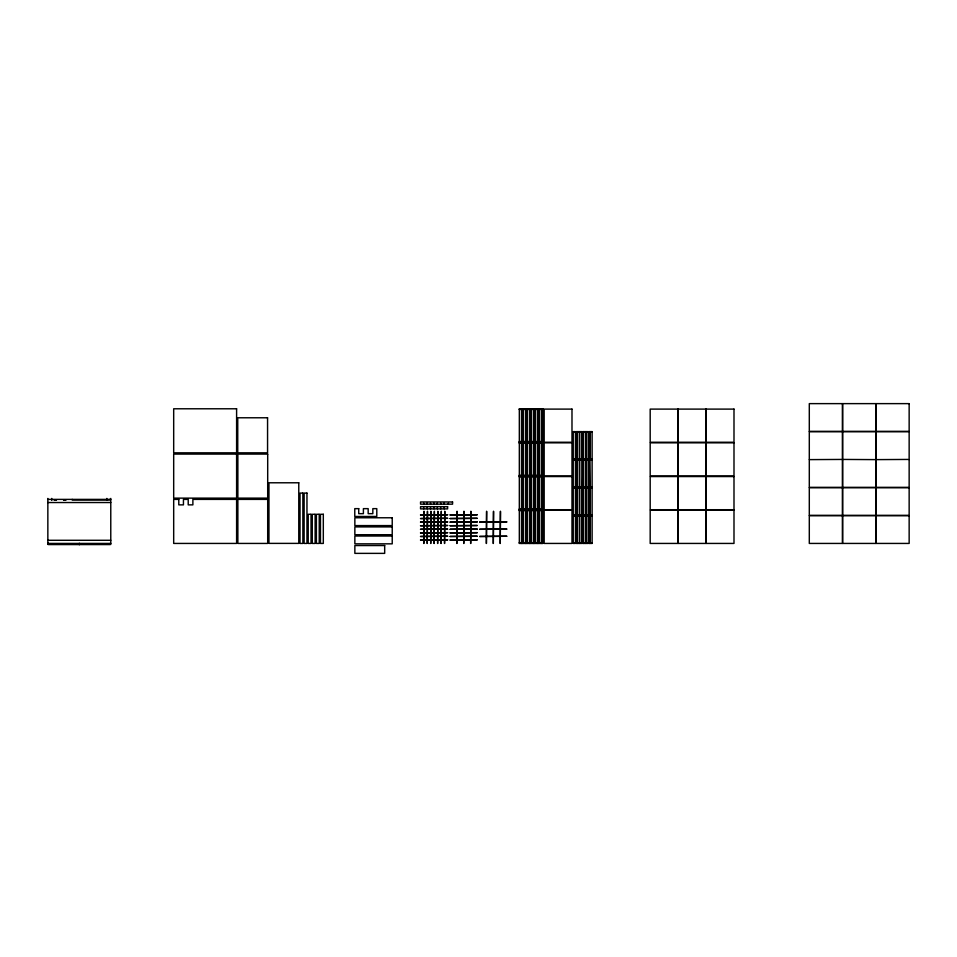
<?xml version="1.0" encoding="UTF-8"?>
<svg xmlns="http://www.w3.org/2000/svg" width="957" height="957" viewBox="0 0 957 957"><rect width="100%" height="100%" fill="white"/><g stroke="black" fill="none" stroke-linecap="round" stroke-linejoin="round"><path stroke-width="1.44" d="M519.328 409.106L521.529 408.723M523.096 409.106L522.283 408.723M523.288 409.106L525.489 408.723M527.068 409.106L526.242 408.723M527.259 409.106L529.46 408.723M531.027 409.106L530.214 408.723M531.219 409.106L533.42 408.723M534.987 409.106L534.173 408.723M535.178 409.106L537.379 408.723M538.958 409.106L538.133 408.723M539.15 409.106L541.351 408.723M542.918 409.106L542.105 408.723M519.328 409.476L521.529 409.476L521.529 441.5L519.328 441.5M523.096 409.476L522.283 409.476L522.283 441.5L523.096 441.5M523.288 409.476L525.489 409.476L525.489 441.5L523.288 441.5M527.068 409.476L526.242 409.476L526.242 441.5L527.068 441.5M527.259 409.476L529.46 409.476L529.46 441.5L527.259 441.5M531.027 409.476L530.214 409.476L530.214 441.5L531.027 441.5M531.219 409.476L533.42 409.476L533.42 441.5L531.219 441.5M534.987 409.476L534.173 409.476L534.173 441.5L534.987 441.5M535.178 409.476L537.379 409.476L537.379 441.5L535.178 441.5M538.958 409.476L538.133 409.476L538.133 441.5L538.958 441.5M539.15 409.476L541.351 409.476L541.351 441.5L539.15 441.5M542.918 409.476L542.105 409.476L542.105 441.5L542.918 441.5M573.243 432.002L577.023 432.002M577.215 432.002L579.416 432.002M579.607 432.002L583.375 432.002M583.567 432.002L585.768 432.002M585.959 432.002L589.727 432.002M589.919 432.002L592.12 432.002M519.328 441.883L521.529 442.254M523.096 441.883L522.283 442.254M523.288 441.883L525.489 442.254M527.068 441.883L526.242 442.254M527.259 441.883L529.46 442.254M531.027 441.883L530.214 442.254M531.219 441.883L533.42 442.254M534.987 441.883L534.173 442.254M535.178 441.883L537.379 442.254M538.958 441.883L538.133 442.254M539.15 441.883L541.351 442.254M542.918 441.883L542.105 442.254M519.328 442.828L521.529 442.445M523.096 442.828L522.283 442.445M523.288 442.828L525.489 442.445M527.068 442.828L526.242 442.445M527.259 442.828L529.46 442.445M531.027 442.828L530.214 442.445M531.219 442.828L533.42 442.445M534.987 442.828L534.173 442.445M535.178 442.828L537.379 442.445M538.958 442.828L538.133 442.445M539.15 442.828L541.351 442.445M542.918 442.828L542.105 442.445M519.328 443.199L521.529 443.199L521.529 475.222L519.328 475.222M523.096 443.199L522.283 443.199L522.283 475.222L523.096 475.222M523.288 443.199L525.489 443.199L525.489 475.222L523.288 475.222M527.068 443.199L526.242 443.199L526.242 475.222L527.068 475.222M527.259 443.199L529.46 443.199L529.46 475.222L527.259 475.222M531.027 443.199L530.214 443.199L530.214 475.222L531.027 475.222M531.219 443.199L533.42 443.199L533.42 475.222L531.219 475.222M534.987 443.199L534.173 443.199L534.173 475.222L534.987 475.222M535.178 443.199L537.379 443.199L537.379 475.222L535.178 475.222M538.958 443.199L538.133 443.199L538.133 475.222L538.958 475.222M539.15 443.199L541.351 443.199L541.351 475.222L539.15 475.222M542.918 443.199L542.105 443.199L542.105 475.222L542.918 475.222M573.243 459.061L577.023 459.061M577.215 459.061L579.416 459.061M579.607 459.061L583.375 459.061M583.567 459.061L585.768 459.061M585.959 459.061L589.727 459.061M589.919 459.061L592.12 459.061M573.243 460.006L577.023 460.006M577.215 460.006L579.416 460.006M579.607 460.006L583.375 460.006M583.567 460.006L585.768 460.006M585.959 460.006L589.727 460.006M589.919 460.006L592.12 460.006M519.328 475.605L521.529 475.988M523.096 475.605L522.283 475.988M523.288 475.605L525.489 475.988M527.068 475.605L526.242 475.988M527.259 475.605L529.46 475.988M531.027 475.605L530.214 475.988M531.219 475.605L533.42 475.988M534.987 475.605L534.173 475.988M535.178 475.605L537.379 475.988M538.958 475.605L538.133 475.988M539.15 475.605L541.351 475.988M542.918 475.605L542.105 475.988M519.328 476.55L521.529 476.167M523.096 476.55L522.283 476.167M523.288 476.55L525.489 476.167M527.068 476.55L526.242 476.167M527.259 476.55L529.46 476.167M531.027 476.55L530.214 476.167M531.219 476.55L533.42 476.167M534.987 476.55L534.173 476.167M535.178 476.55L537.379 476.167M538.958 476.55L538.133 476.167M539.15 476.55L541.351 476.167M542.918 476.55L542.105 476.167M519.328 476.933L521.529 476.933L521.529 508.957L519.328 508.957M523.096 476.933L522.283 476.933L522.283 508.957L523.096 508.957M523.288 476.933L525.489 476.933L525.489 508.957L523.288 508.957M527.068 476.933L526.242 476.933L526.242 508.957L527.068 508.957M527.259 476.933L529.46 476.933L529.46 508.957L527.259 508.957M531.027 476.933L530.214 476.933L530.214 508.957L531.027 508.957M531.219 476.933L533.42 476.933L533.42 508.957L531.219 508.957M534.987 476.933L534.173 476.933L534.173 508.957L534.987 508.957M535.178 476.933L537.379 476.933L537.379 508.957L535.178 508.957M538.958 476.933L538.133 476.933L538.133 508.957L538.958 508.957M539.15 476.933L541.351 476.933L541.351 508.957L539.15 508.957M542.918 476.933L542.105 476.933L542.105 508.957L542.918 508.957M573.243 487.053L577.023 487.053M577.215 487.053L579.416 487.053M579.607 487.053L583.375 487.053M583.567 487.053L585.768 487.053M585.959 487.053L589.727 487.053M589.919 487.053L592.12 487.053M573.243 487.998L577.023 487.998M577.215 487.998L579.416 487.998M579.607 487.998L583.375 487.998M583.567 487.998L585.768 487.998M585.959 487.998L589.727 487.998M589.919 487.998L592.12 487.998M47.85 499.387L110.773 499.387M47.85 502.533L110.773 502.533M519.328 509.327L521.529 509.71M523.096 509.327L522.283 509.71M523.288 509.327L525.489 509.71M527.068 509.327L526.242 509.71M527.259 509.327L529.46 509.71M531.027 509.327L530.214 509.71M531.219 509.327L533.42 509.71M534.987 509.327L534.173 509.71M535.178 509.327L537.379 509.71M538.958 509.327L538.133 509.71M539.15 509.327L541.351 509.71M542.918 509.327L542.105 509.71M519.328 510.272L521.529 509.902M523.096 510.272L522.283 509.902M523.288 510.272L525.489 509.902M527.068 510.272L526.242 509.902M527.259 510.272L529.46 509.902M531.027 510.272L530.214 509.902M531.219 510.272L533.42 509.902M534.987 510.272L534.173 509.902M535.178 510.272L537.379 509.902M538.958 510.272L538.133 509.902M539.15 510.272L541.351 509.902M542.918 510.272L542.105 509.902M519.328 510.655L521.529 510.655L521.529 542.679L519.328 542.679M523.096 510.655L522.283 510.655L522.283 542.679L523.096 542.679M523.288 510.655L525.489 510.655L525.489 542.679L523.288 542.679M527.068 510.655L526.242 510.655L526.242 542.679L527.068 542.679M527.259 510.655L529.46 510.655L529.46 542.679L527.259 542.679M531.027 510.655L530.214 510.655L530.214 542.679L531.027 542.679M531.219 510.655L533.42 510.655L533.42 542.679L531.219 542.679M534.987 510.655L534.173 510.655L534.173 542.679L534.987 542.679M535.178 510.655L537.379 510.655L537.379 542.679L535.178 542.679M538.958 510.655L538.133 510.655L538.133 542.679L538.958 542.679M539.15 510.655L541.351 510.655L541.351 542.679L539.15 542.679M542.918 510.655L542.105 510.655L542.105 542.679L542.918 542.679M573.243 515.057L577.023 515.057M577.215 515.057L579.416 515.057M579.607 515.057L583.375 515.057M583.567 515.057L585.768 515.057M585.959 515.057L589.727 515.057M589.919 515.057L592.12 515.057M573.243 516.002L577.023 516.002M577.215 516.002L579.416 516.002M579.607 516.002L583.375 516.002M583.567 516.002L585.768 516.002M585.959 516.002L589.727 516.002M589.919 516.002L592.12 516.002M47.85 540.286L110.773 540.286M519.328 543.05L521.529 543.432M523.096 543.05L522.283 543.432M523.288 543.05L525.489 543.432M527.068 543.05L526.242 543.432M527.259 543.05L529.46 543.432M531.027 543.05L530.214 543.432M531.219 543.05L533.42 543.432M534.987 543.05L534.173 543.432M535.178 543.05L537.379 543.432M538.958 543.05L538.133 543.432M539.15 543.05L541.351 543.432M542.918 543.05L542.105 543.432M573.243 543.05L577.023 543.05M577.215 543.05L579.416 543.05M579.607 543.05L583.375 543.05M583.567 543.05L585.768 543.05M585.959 543.05L589.727 543.05M589.919 543.05L592.12 543.05M47.85 543.432L110.773 543.432M909.15 459.623L909.15 487.436L875.99 487.436L875.99 459.623L909.15 459.432L909.15 431.619L875.99 431.619L875.99 459.432M875.799 459.432L875.799 431.619L842.639 431.619L842.639 459.432L875.799 459.623L875.799 487.436L842.639 487.436L842.639 459.623M842.459 459.623L842.459 487.436L809.299 487.436L809.299 459.623L842.459 459.432L842.459 431.619L809.299 431.619L809.299 459.432M592.12 459.432L592.12 431.619L589.919 431.619L589.919 459.432M589.727 459.432L589.727 431.619L588.914 431.619L589.727 487.436L588.914 487.436L588.914 459.623M588.16 459.432L588.16 431.619L585.959 431.619L585.959 459.432M585.768 459.623L585.768 487.436L583.567 487.436L583.567 459.623L585.768 459.432L585.768 431.619L583.567 431.619L583.567 459.432M583.375 459.623L583.375 487.436L582.562 487.436L583.375 431.619L582.562 431.619L582.562 459.432M581.808 459.623L581.808 487.436L579.607 487.436L579.607 459.623L581.808 459.432L581.808 431.619L579.607 431.619L579.607 459.432M579.416 459.432L579.416 431.619L577.215 431.619L577.215 459.432M577.023 459.623L577.023 487.436L576.21 487.436L577.023 431.619L576.21 431.619L576.21 459.432M575.444 459.432L575.444 431.619L573.243 431.619L573.243 459.432L575.444 459.623L575.444 487.436L573.243 487.436L573.243 459.623M542.918 476.167L542.918 509.71L539.15 509.71L539.15 476.167L542.918 475.988L542.918 442.445L539.15 442.445L539.15 475.988M538.958 476.167L538.958 509.71L535.178 509.71L535.178 476.167L538.958 475.988L538.958 442.445L535.178 442.445L535.178 475.988M534.987 476.167L534.987 509.71L531.219 509.71L531.219 476.167M531.027 476.167L531.027 509.71L527.259 509.71L527.259 476.167M527.068 476.167L527.068 509.71L523.288 509.71L523.288 476.167M523.096 475.988L523.096 442.445L519.328 442.445L519.328 475.988L523.096 476.167L523.096 509.71L519.328 509.71L519.328 476.167M110.773 498.43L110.773 544.473M110.139 543.432L110.139 544.569L48.484 544.569L48.484 543.432M109.588 499.387L109.588 500.021L72.23 500.021L72.23 499.387M106.873 498.43L106.873 500.391M79.371 543.432L79.371 544.569M79.252 543.432L79.252 544.569M51.75 498.43L51.75 500.391M47.85 498.43L47.85 544.473M54.477 500.044A2.201 2.201 0 0 1 56.164 500.044M54.166 500.08A2.309 2.309 0 0 1 56.475 500.08M63.916 500.044A2.201 2.201 0 0 1 65.602 500.044M63.605 500.08A2.309 2.309 0 0 1 65.913 500.08M842.459 403.627L809.299 403.627L809.299 431.44L842.459 431.44L842.459 403.627M875.799 403.627L842.639 403.627L842.639 431.44L875.799 431.44L875.799 403.627M909.15 403.627L875.99 403.627L875.99 431.44L909.15 431.44L909.15 403.627M236.606 408.783L173.684 408.783L173.684 452.828L236.606 452.828L236.606 408.783M523.096 408.723L519.328 408.723L519.328 442.254L523.096 442.254L523.096 408.723M527.068 408.723L523.288 408.723L523.288 442.254L527.068 442.254L527.068 408.723M531.027 408.723L527.259 408.723L527.259 442.254L531.027 442.254L531.027 408.723M534.987 408.723L531.219 408.723L531.219 442.254L534.987 442.254L534.987 408.723M538.958 408.723L535.178 408.723L535.178 442.254L538.958 442.254L538.958 408.723M542.918 408.723L539.15 408.723L539.15 442.254L542.918 442.254L542.918 408.723M571.987 409.106L544.174 409.106L544.174 442.254L571.987 442.254L571.987 409.106M677.999 409.106L650.186 409.106L650.186 442.254L677.999 442.254L677.999 409.106M705.991 409.106L678.19 409.106L678.19 442.254L705.991 442.254L705.991 409.106M733.995 409.106L706.182 409.106L706.182 442.254L733.995 442.254L733.995 409.106M267.565 417.778L237.743 417.778L237.743 452.828L267.565 452.828L267.565 417.778M527.068 442.445L523.288 442.445L523.288 475.988L527.068 475.988L527.068 442.445M531.027 442.445L527.259 442.445L527.259 475.988L531.027 475.988L531.027 442.445M534.987 442.445L531.219 442.445L531.219 475.988L534.987 475.988L534.987 442.445M571.987 442.828L544.174 442.828L544.174 475.988L571.987 475.988L571.987 442.828M677.999 442.828L650.186 442.828L650.186 475.988L677.999 475.988L677.999 442.828M705.991 442.828L678.19 442.828L678.19 475.988L705.991 475.988L705.991 442.828M733.995 442.828L706.182 442.828L706.182 475.988L733.995 475.988L733.995 442.828M236.606 454.085L173.684 454.085L173.684 498.13L236.606 498.13L236.606 454.085M267.697 454.085L237.862 454.085L237.862 498.13L267.697 498.13L267.697 454.085M579.416 459.623L577.215 459.623L577.215 487.436L579.416 487.436L579.416 459.623M588.16 459.623L585.959 459.623L585.959 487.436L588.16 487.436L588.16 459.623M592.12 459.623L589.919 459.623L589.919 487.436L592.12 487.436L592.12 459.623M571.987 476.55L544.174 476.55L544.174 509.71L571.987 509.71L571.987 476.55M677.999 476.55L650.186 476.55L650.186 509.71L677.999 509.71L677.999 476.55M705.991 476.55L678.19 476.55L678.19 509.71L705.991 509.71L705.991 476.55M733.995 476.55L706.182 476.55L706.182 509.71L733.995 509.71L733.995 476.55M298.775 482.783L268.953 482.783L268.953 543.385L298.775 543.385L298.775 482.783M575.444 487.627L573.243 487.627L573.243 515.428L575.444 515.428L575.444 487.627M577.023 487.627L576.21 487.627L576.21 515.428L577.023 515.428L577.023 487.627M579.416 487.627L577.215 487.627L577.215 515.428L579.416 515.428L579.416 487.627M581.808 487.627L579.607 487.627L579.607 515.428L581.808 515.428L581.808 487.627M583.375 487.627L582.562 487.627L582.562 515.428L583.375 515.428L583.375 487.627M585.768 487.627L583.567 487.627L583.567 515.428L585.768 515.428L585.768 487.627M588.16 487.627L585.959 487.627L585.959 515.428L588.16 515.428L588.16 487.627M589.727 487.627L588.914 487.627L588.914 515.428L589.727 515.428L589.727 487.627M592.12 487.627L589.919 487.627L589.919 515.428L592.12 515.428L592.12 487.627M842.459 487.627L809.299 487.627L809.299 515.428L842.459 515.428L842.459 487.627M875.799 487.627L842.639 487.627L842.639 515.428L875.799 515.428L875.799 487.627M909.15 487.627L875.99 487.627L875.99 515.428L909.15 515.428L909.15 487.627M302.867 493.094L300.031 493.094L300.031 543.432L302.867 543.432L302.867 493.094M306.958 493.094L304.123 493.094L304.123 543.432L306.958 543.432L306.958 493.094M178.792 499.387L173.684 499.387L173.684 543.432L236.606 543.432L236.606 499.387L192.883 499.387L192.883 504.865L188.218 504.865L188.218 499.387L183.445 499.387L183.445 504.865L178.792 504.865L178.792 499.387M267.697 499.387L237.862 499.387L237.862 543.432L267.697 543.432L267.697 499.387M452.565 501.97L420.542 501.97L420.542 504.172L423.688 504.172L423.688 503.035L423.903 504.172L427.085 504.172L427.085 503.035L427.3 504.172L430.483 504.172L430.483 503.035L430.698 504.172L433.88 504.172L433.88 503.035L434.095 504.172L437.277 504.172L437.277 503.035L437.493 504.172L440.675 504.172L440.675 503.035L440.89 504.172L444.072 504.172L444.072 503.035L444.287 504.172L448.223 504.172L448.438 503.035L448.438 504.172L452.565 504.172L452.565 501.97M447.601 506.684L420.542 506.684L420.542 508.885L423.688 508.885L423.688 507.76L423.903 508.885L427.085 508.885L427.085 507.76L427.3 508.885L430.483 508.885L430.483 507.76L430.698 508.885L433.88 508.885L433.88 507.76L434.095 508.885L437.277 508.885L437.277 507.76L437.493 508.885L440.675 508.885L440.675 507.76L440.89 508.885L444.072 508.885L444.072 507.76L444.287 508.885L447.601 508.885L447.601 506.684M358.731 508.646L354.772 508.646L354.772 516.469L376.795 516.469L376.795 508.646L372.835 508.646L372.835 513.67L368.17 513.67L368.17 508.646L363.397 508.646L363.397 513.67L358.731 513.67L358.731 508.646M523.096 509.902L519.328 509.902L519.328 543.432L523.096 543.432L523.096 509.902M527.068 509.902L523.288 509.902L523.288 543.432L527.068 543.432L527.068 509.902M531.027 509.902L527.259 509.902L527.259 543.432L531.027 543.432L531.027 509.902M534.987 509.902L531.219 509.902L531.219 543.432L534.987 543.432L534.987 509.902M538.958 509.902L535.178 509.902L535.178 543.432L538.958 543.432L538.958 509.902M542.918 509.902L539.15 509.902L539.15 543.432L542.918 543.432L542.918 509.902M571.987 510.272L544.174 510.272L544.174 543.432L571.987 543.432L571.987 510.272M677.999 510.272L650.186 510.272L650.186 543.432L677.999 543.432L677.999 510.272M705.991 510.272L678.19 510.272L678.19 543.432L705.991 543.432L705.991 510.272M733.995 510.272L706.182 510.272L706.182 543.432L733.995 543.432L733.995 510.272M423.999 511.409L423.784 543.432L423.999 511.409M427.468 511.409L427.253 543.432L427.468 511.409M430.925 511.409L430.71 543.432L430.925 511.409M434.382 511.409L434.167 543.432L434.382 511.409M437.839 511.409L437.636 543.432L437.839 511.409M441.309 511.409L441.093 543.432L441.309 511.409M444.766 511.409L444.55 543.432L444.766 511.409M457.039 511.409L456.824 543.432L457.039 511.409M463.954 511.409L463.738 543.432L463.954 511.409M470.88 511.409L470.665 543.432L470.88 511.409M486.611 511.409L486.395 543.432L486.611 511.409M493.525 511.409L493.31 543.432L493.525 511.409M500.451 511.409L500.236 543.432L500.451 511.409M311.037 514.28L308.214 514.28L308.214 543.432L311.037 543.432L311.037 514.28M315.128 514.28L312.305 514.28L312.305 543.432L315.128 543.432L315.128 514.28M319.219 514.28L316.396 514.28L316.396 543.432L319.219 543.432L319.219 514.28M323.31 514.28L320.475 514.28L320.475 543.432L323.31 543.432L323.31 514.28M447.601 514.746L420.542 514.95L447.601 514.746M477.172 514.746L450.113 514.95L477.172 514.746M575.444 515.62L573.243 515.62L573.243 543.432L575.444 543.432L575.444 515.62M577.023 515.62L576.21 515.62L576.21 543.432L577.023 543.432L577.023 515.62M579.416 515.62L577.215 515.62L577.215 543.432L579.416 543.432L579.416 515.62M581.808 515.62L579.607 515.62L579.607 543.432L581.808 543.432L581.808 515.62M583.375 515.62L582.562 515.62L582.562 543.432L583.375 543.432L583.375 515.62M585.768 515.62L583.567 515.62L583.567 543.432L585.768 543.432L585.768 515.62M588.16 515.62L585.959 515.62L585.959 543.432L588.16 543.432L588.16 515.62M589.727 515.62L588.914 515.62L588.914 543.432L589.727 543.432L589.727 515.62M592.12 515.62L589.919 515.62L589.919 543.432L592.12 543.432L592.12 515.62M842.459 515.62L809.299 515.62L809.299 543.432L842.459 543.432L842.459 515.62M875.799 515.62L842.639 515.62L842.639 543.432L875.799 543.432L875.799 515.62M909.15 515.62L875.99 515.62L875.99 543.432L909.15 543.432L909.15 515.62M392.226 517.773L354.856 517.773L354.856 525.596L392.226 525.596L392.226 517.773M447.601 518.323L420.542 518.538L447.601 518.323M477.172 518.323L450.113 518.538L477.172 518.323M447.601 521.912L420.542 522.127L447.601 521.912M477.172 521.912L450.113 522.127L477.172 521.912M506.743 521.912L479.684 522.127L506.743 521.912M447.601 525.501L420.542 525.716L447.601 525.501M477.172 525.501L450.113 525.716L477.172 525.501M392.226 526.9L354.856 526.9L354.856 534.724L392.226 534.724L392.226 526.9M447.601 529.089L420.542 529.305L447.601 529.089M477.172 529.089L450.113 529.305L477.172 529.089M506.743 529.089L479.684 529.305L506.743 529.089M447.601 532.678L420.542 532.893L447.601 532.678M477.172 532.678L450.113 532.893L477.172 532.678M392.226 536.016L354.856 536.016L354.856 543.839L392.226 543.839L392.226 536.016M447.601 536.255L420.542 536.47L447.601 536.255M477.172 536.255L450.113 536.47L477.172 536.255M506.743 536.255L479.684 536.47L506.743 536.255M447.601 539.844L420.542 540.059L447.601 539.844M477.172 539.844L450.113 540.059L477.172 539.844M384.678 545.55L354.856 545.55L354.856 553.373L384.678 553.373L384.678 545.55"/></g></svg>
